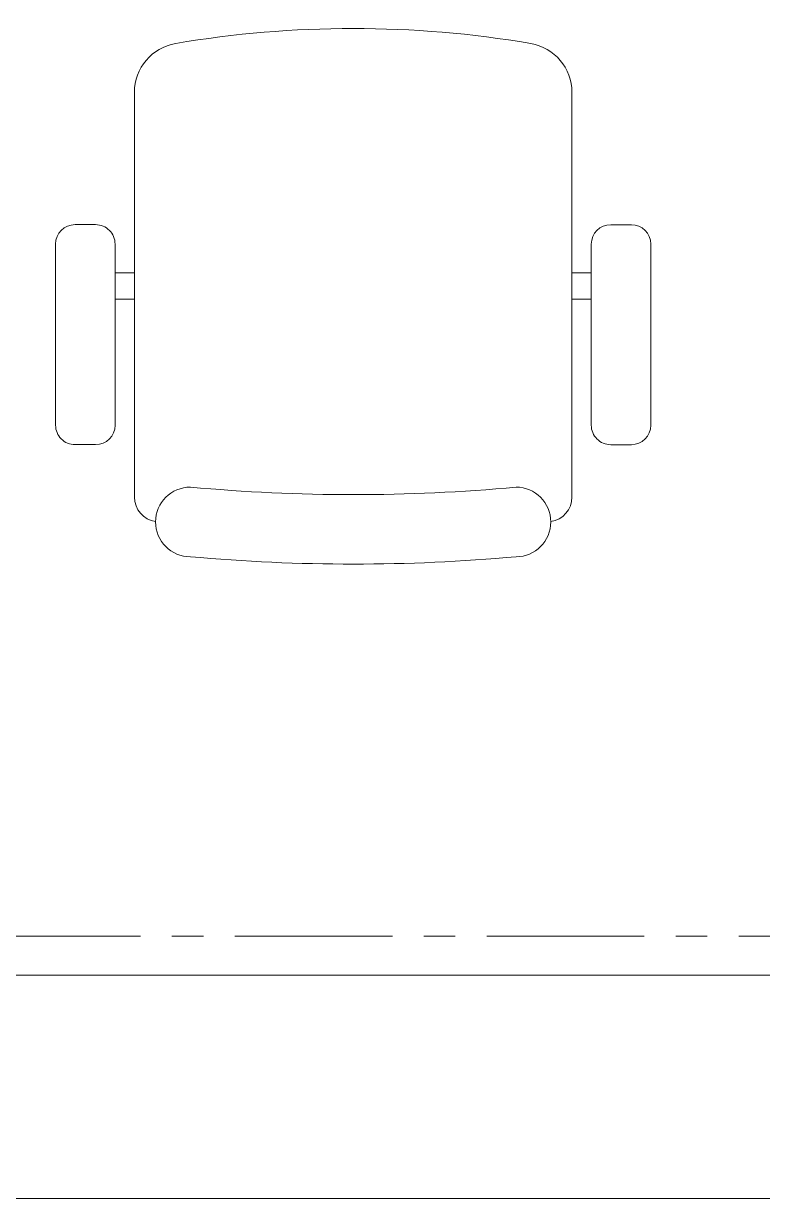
# Model space of a CAD drawing. Header units: millimetres. Extents: x 26027 to 581921, y 7230 to 233891.
# Drawn here: x 506974 to 507719, y 185830 to 187015 of the extents above; entities that cross this region are included whole.
import ezdxf

# ---------------------------------------------------------------- set-up
doc = ezdxf.new("R2010")
doc.units = ezdxf.units.MM
doc.header["$LTSCALE"] = 5
doc.linetypes.add('CENTER', pattern=[50.8, 31.75, -6.35, 6.35, -6.35])
doc.layers.add('axes', color=9, linetype='Continuous')
for name, color, linetype, lineweight in [('Medical Equipment and Furniture', 163, 'Continuous', 0), ('NEW', 1, 'Continuous', 5), ('Walls', 32, 'Continuous', 5)]:
    doc.layers.add(name, color=color, linetype=linetype, lineweight=lineweight)

# ---------------------------------------------------------------- blocks, each defined once
blk = doc.blocks.new('*X15')
at = {"color": 0}
for p, q in [((5, 3), (5, 3)), ((5, 3), (5, 3)), ((5, 3), (5, 3)), ((5, 3), (5, 3)), ((5, 3), (5, 3)), ((5, 3), (5, 3)), ((5, 3), (5, 3)), ((5, 3), (5, 3)), ((5, 3), (5, 3)), ((5, 3), (5, 3)), ((5, 3), (5, 3)), ((5, 3), (5, 3)), ((5, 3), (5, 3)), ((5, 3), (5, 3)), ((5, 3), (5, 3)), ((5, 3), (5, 3)), ((5, 3), (5, 3)), ((5, 3), (5, 3)), ((5, 3), (5, 3)), ((5, 3), (5, 3)), ((5, 3), (5, 3)), ((5, 3), (5, 3)), ((5, 3), (5, 3)), ((5, 3), (5, 3)), ((5, 3), (5, 3)), ((5, 3), (5, 3)), ((5, 3), (5, 3)), ((5, 3), (5, 3)), ((5, 3), (5, 3)), ((5, 3), (5, 3)), ((5, 3), (5, 3)), ((5, 3), (5, 3)), ((5, 3), (5, 3)), ((5, 3), (5, 3)), ((5, 3), (5, 3)), ((5, 3), (5, 3)), ((5, 3), (5, 3)), ((5, 3), (5, 3)), ((5, 3), (5, 3)), ((5, 3), (5, 3)), ((5, 3), (5, 3)), ((5, 3), (5, 3)), ((5, 3), (5, 3)), ((5, 3), (5, 3)), ((5, 3), (5, 3)), ((5, 3), (5, 3)), ((5, 3), (5, 3)), ((5, 3), (5, 3)), ((5, 3), (5, 3)), ((5, 3), (5, 3)), ((5, 3), (5, 3)), ((5, 3), (5, 3)), ((5, 3), (5, 3)), ((5, 3), (5, 3)), ((5, 3), (5, 3)), ((5, 3), (5, 3)), ((5, 3), (5, 3)), ((5, 3), (5, 3)), ((5, 3), (5, 3)), ((5, 3), (5, 3)), ((5, 3), (5, 3)), ((5, 3), (5, 3)), ((5, 3), (5, 3)), ((5, 3), (5, 3)), ((5, 3), (5, 3)), ((5, 3), (5, 3)), ((6, 3), (5, 3)), ((5, 3), (5, 3)), ((6, 3), (5, 3)), ((5, 3), (5, 3)), ((6, 3), (5, 3)), ((5, 3), (5, 3)), ((6, 3), (5, 3)), ((5, 3), (5, 3)), ((5, 3), (5, 3)), ((5, 3), (5, 3)), ((5, 3), (5, 3)), ((5, 3), (5, 3)), ((5, 3), (5, 3)), ((5, 3), (5, 3)), ((5, 3), (5, 3)), ((5, 3), (5, 3)), ((5, 3), (5, 3)), ((5, 3), (5, 3)), ((5, 3), (5, 3)), ((5, 3), (5, 3)), ((5, 3), (5, 3)), ((5, 3), (5, 3)), ((5, 3), (5, 3)), ((5, 3), (5, 3)), ((5, 3), (5, 3)), ((5, 3), (5, 3)), ((5, 3), (5, 3)), ((5, 3), (5, 3)), ((5, 3), (5, 3)), ((5, 3), (5, 3)), ((6, 3), (6, 3)), ((6, 3), (6, 3)), ((6, 3), (6, 3)), ((6, 3), (6, 3)), ((6, 3), (6, 3)), ((6, 3), (6, 3)), ((6, 3), (6, 3)), ((6, 3), (6, 3)), ((6, 3), (6, 3)), ((6, 3), (6, 3)), ((6, 3), (6, 3)), ((6, 3), (6, 3)), ((6, 3), (6, 3)), ((6, 3), (6, 3)), ((6, 3), (6, 3)), ((6, 3), (6, 3)), ((6, 3), (6, 3)), ((6, 3), (6, 3)), ((6, 3), (6, 3)), ((6, 3), (6, 3)), ((6, 3), (6, 3)), ((6, 3), (6, 3)), ((6, 3), (6, 3)), ((6, 3), (6, 3)), ((6, 3), (6, 3)), ((6, 3), (6, 3)), ((6, 3), (6, 3)), ((6, 3), (6, 3)), ((6, 3), (6, 3)), ((6, 3), (6, 3)), ((6, 3), (6, 3)), ((6, 3), (6, 3)), ((6, 3), (6, 3)), ((6, 3), (6, 3)), ((6, 3), (6, 3)), ((6, 3), (6, 3)), ((6, 3), (6, 3)), ((6, 3), (6, 3)), ((6, 3), (6, 3)), ((6, 3), (6, 3)), ((6, 3), (6, 3)), ((6, 3), (6, 3)), ((6, 3), (6, 3)), ((6, 3), (6, 3)), ((6, 3), (6, 3)), ((6, 3), (6, 3)), ((6, 3), (6, 3)), ((6, 3), (6, 3)), ((6, 3), (6, 3)), ((6, 3), (6, 3)), ((6, 3), (6, 3)), ((6, 3), (6, 3)), ((6, 3), (6, 3)), ((6, 3), (6, 3)), ((6, 3), (6, 3)), ((6, 3), (6, 3)), ((6, 3), (6, 3)), ((6, 3), (6, 3)), ((6, 3), (6, 3)), ((6, 3), (6, 3)), ((6, 3), (6, 3)), ((6, 3), (6, 3)), ((6, 3), (6, 3)), ((6, 3), (6, 3)), ((6, 3), (6, 3)), ((6, 3), (6, 3)), ((6, 3), (6, 3)), ((6, 3), (6, 3)), ((6, 3), (6, 3)), ((6, 3), (6, 3)), ((6, 3), (6, 3)), ((6, 3), (6, 3)), ((6, 3), (6, 3)), ((6, 3), (6, 3)), ((6, 3), (6, 3)), ((6, 3), (6, 3)), ((6, 3), (6, 3)), ((6, 3), (6, 3)), ((6, 3), (6, 3)), ((6, 3), (6, 3)), ((6, 3), (6, 3)), ((6, 3), (6, 3)), ((6, 3), (6, 3)), ((6, 3), (6, 3)), ((6, 3), (6, 3)), ((6, 3), (6, 3)), ((6, 3), (6, 3)), ((6, 3), (6, 3)), ((6, 3), (6, 3)), ((6, 3), (6, 3)), ((6, 3), (6, 3)), ((6, 3), (6, 3)), ((6, 3), (6, 3)), ((6, 3), (6, 3)), ((6, 3), (6, 3)), ((6, 3), (6, 3)), ((6, 3), (6, 3)), ((6, 3), (6, 3)), ((6, 3), (6, 3)), ((6, 3), (6, 3)), ((6, 3), (6, 3)), ((6, 3), (6, 3)), ((6, 3), (6, 3)), ((6, 3), (6, 3)), ((6, 3), (6, 3)), ((6, 3), (6, 3)), ((6, 3), (6, 3)), ((6, 3), (6, 3)), ((6, 3), (6, 3)), ((6, 3), (6, 3)), ((6, 3), (6, 3)), ((6, 3), (6, 3)), ((6, 3), (6, 3)), ((6, 3), (6, 3)), ((6, 3), (6, 3)), ((6, 3), (6, 3)), ((6, 3), (6, 3)), ((6, 3), (6, 3)), ((6, 3), (6, 3)), ((6, 3), (6, 3)), ((6, 3), (6, 3)), ((6, 3), (6, 3)), ((6, 3), (6, 3)), ((6, 3), (6, 3)), ((6, 3), (6, 3)), ((6, 3), (6, 3)), ((6, 3), (6, 3)), ((6, 3), (6, 3)), ((6, 3), (6, 3)), ((6, 3), (6, 3)), ((6, 3), (6, 3)), ((6, 3), (6, 3)), ((6, 3), (6, 3)), ((6, 3), (6, 3)), ((6, 3), (6, 3)), ((6, 3), (6, 3)), ((6, 3), (6, 3)), ((6, 3), (6, 3)), ((6, 3), (6, 3)), ((6, 3), (6, 3)), ((6, 3), (6, 3)), ((6, 3), (6, 3)), ((6, 3), (6, 3)), ((6, 3), (6, 3)), ((6, 3), (6, 3)), ((6, 3), (6, 3)), ((6, 3), (6, 3)), ((6, 3), (6, 3)), ((6, 3), (6, 3)), ((6, 3), (6, 3)), ((6, 3), (6, 3)), ((6, 3), (6, 3)), ((6, 3), (6, 3)), ((6, 3), (6, 3)), ((6, 3), (6, 3)), ((6, 3), (6, 3)), ((6, 3), (6, 3)), ((6, 3), (6, 3)), ((6, 3), (6, 3)), ((6, 3), (6, 3)), ((6, 3), (6, 3)), ((6, 3), (6, 3)), ((6, 3), (6, 3)), ((6, 3), (6, 3)), ((6, 3), (6, 3)), ((6, 3), (6, 3)), ((6, 3), (6, 3)), ((6, 3), (6, 3)), ((6, 3), (6, 3)), ((6, 3), (6, 3)), ((6, 3), (6, 3)), ((6, 3), (6, 3)), ((6, 3), (6, 3)), ((6, 3), (6, 3)), ((6, 3), (6, 3)), ((6, 3), (6, 3)), ((6, 3), (6, 3)), ((6, 3), (6, 3)), ((6, 3), (6, 3)), ((6, 3), (6, 3)), ((6, 3), (6, 3)), ((6, 3), (6, 3)), ((6, 3), (6, 3)), ((6, 3), (6, 3)), ((6, 3), (6, 3)), ((6, 3), (6, 3)), ((6, 3), (6, 3)), ((6, 3), (6, 3)), ((6, 3), (6, 3)), ((6, 3), (6, 3)), ((6, 3), (6, 3)), ((6, 3), (6, 3)), ((6, 3), (6, 3)), ((6, 3), (6, 3)), ((6, 3), (6, 3)), ((6, 3), (6, 3)), ((6, 3), (6, 3)), ((6, 3), (6, 3)), ((6, 3), (6, 3)), ((6, 3), (6, 3)), ((6, 3), (6, 3)), ((6, 3), (6, 3)), ((6, 3), (6, 3)), ((6, 3), (6, 3)), ((6, 3), (5, 3)), ((6, 3), (5, 3)), ((6, 3), (5, 3)), ((6, 3), (5, 3)), ((6, 3), (5, 3)), ((6, 3), (6, 3)), ((6, 3), (6, 3)), ((6, 3), (6, 3)), ((6, 3), (6, 3)), ((6, 3), (6, 3)), ((6, 3), (6, 3)), ((6, 3), (6, 3)), ((6, 3), (6, 3)), ((6, 3), (6, 3)), ((6, 3), (6, 3)), ((6, 3), (6, 3)), ((6, 3), (6, 3)), ((6, 3), (6, 3)), ((6, 3), (6, 3)), ((6, 3), (6, 3)), ((6, 3), (6, 3)), ((6, 3), (6, 3)), ((6, 3), (6, 3)), ((6, 3), (6, 3)), ((6, 3), (6, 3)), ((6, 3), (6, 3)), ((6, 3), (6, 3)), ((6, 3), (6, 3)), ((6, 3), (6, 3)), ((6, 3), (6, 3)), ((6, 3), (6, 3)), ((6, 3), (6, 3)), ((6, 3), (6, 3)), ((6, 3), (6, 3)), ((6, 3), (6, 3)), ((6, 3), (6, 3)), ((6, 3), (6, 3)), ((6, 3), (6, 3)), ((6, 3), (6, 3)), ((6, 3), (6, 3)), ((6, 3), (6, 3)), ((6, 3), (6, 3)), ((6, 3), (6, 3)), ((6, 3), (6, 3)), ((6, 3), (6, 3)), ((6, 3), (6, 3)), ((6, 3), (6, 3)), ((6, 3), (6, 3)), ((6, 3), (6, 3)), ((6, 3), (6, 3)), ((6, 3), (6, 3)), ((6, 3), (6, 3)), ((6, 3), (6, 3)), ((6, 3), (6, 3)), ((6, 3), (6, 3)), ((6, 3), (6, 3)), ((6, 3), (6, 3)), ((6, 3), (6, 3)), ((6, 3), (6, 3)), ((6, 3), (6, 3)), ((6, 3), (6, 3)), ((6, 3), (6, 3)), ((6, 3), (6, 3)), ((6, 3), (6, 3)), ((6, 3), (6, 3)), ((6, 3), (6, 3)), ((6, 3), (6, 3)), ((6, 3), (6, 3)), ((6, 3), (6, 3)), ((6, 3), (6, 3)), ((6, 3), (6, 3)), ((6, 3), (6, 3)), ((6, 3), (6, 3)), ((6, 3), (6, 3)), ((6, 3), (6, 3)), ((6, 3), (6, 3)), ((6, 3), (6, 3)), ((6, 3), (6, 3)), ((6, 3), (6, 3)), ((6, 3), (6, 3)), ((6, 3), (6, 3)), ((6, 3), (6, 3)), ((6, 3), (6, 3)), ((6, 3), (6, 3)), ((6, 3), (6, 3)), ((6, 3), (6, 3)), ((6, 3), (6, 3)), ((6, 3), (6, 3)), ((6, 3), (6, 3)), ((6, 3), (6, 3)), ((6, 3), (6, 3)), ((6, 3), (6, 3)), ((6, 3), (6, 3)), ((6, 3), (6, 3)), ((6, 3), (6, 3)), ((6, 3), (6, 3)), ((6, 3), (6, 3)), ((6, 3), (6, 3)), ((6, 3), (6, 3)), ((6, 3), (6, 3)), ((6, 3), (6, 3)), ((6, 3), (6, 3)), ((6, 3), (6, 3)), ((6, 3), (6, 3)), ((6, 3), (6, 3)), ((6, 3), (6, 3)), ((6, 3), (6, 3)), ((6, 3), (6, 3)), ((6, 3), (6, 3)), ((6, 3), (6, 3)), ((6, 3), (6, 3)), ((6, 3), (6, 3)), ((6, 3), (6, 3)), ((6, 3), (6, 3)), ((6, 3), (6, 3)), ((6, 3), (6, 3)), ((6, 3), (6, 3)), ((6, 3), (6, 3)), ((6, 3), (6, 3)), ((6, 3), (6, 3)), ((6, 3), (6, 3)), ((6, 3), (6, 3)), ((6, 3), (6, 3)), ((6, 3), (6, 3)), ((6, 3), (6, 3)), ((6, 3), (6, 3)), ((6, 3), (6, 3)), ((6, 3), (6, 3)), ((6, 3), (6, 3)), ((6, 3), (6, 3)), ((6, 3), (6, 3)), ((6, 3), (6, 3)), ((6, 3), (6, 3)), ((6, 3), (6, 3)), ((6, 3), (6, 3)), ((6, 3), (6, 3)), ((6, 3), (6, 3)), ((6, 3), (6, 3)), ((6, 3), (6, 3)), ((6, 3), (6, 3)), ((6, 3), (6, 3)), ((6, 3), (6, 3)), ((6, 3), (6, 3)), ((6, 3), (6, 3)), ((6, 3), (6, 3)), ((6, 3), (6, 3)), ((6, 3), (6, 3)), ((6, 3), (6, 3)), ((6, 3), (6, 3)), ((6, 3), (6, 3)), ((6, 3), (6, 3)), ((6, 3), (6, 3)), ((6, 3), (6, 3)), ((6, 3), (6, 3)), ((6, 3), (6, 3)), ((6, 3), (6, 3)), ((6, 3), (6, 3)), ((6, 3), (6, 3)), ((6, 3), (6, 3)), ((6, 3), (6, 3)), ((6, 3), (6, 3)), ((6, 3), (6, 3)), ((6, 3), (6, 3)), ((6, 3), (6, 3)), ((6, 3), (6, 3)), ((6, 3), (6, 3)), ((6, 3), (6, 3)), ((6, 3), (6, 3)), ((6, 3), (6, 3)), ((6, 3), (6, 3)), ((6, 3), (6, 3)), ((6, 3), (6, 3)), ((6, 3), (6, 3)), ((6, 3), (6, 3)), ((6, 3), (6, 3)), ((6, 3), (6, 3)), ((6, 3), (6, 3)), ((6, 3), (6, 3)), ((6, 3), (6, 3)), ((6, 3), (6, 3)), ((6, 3), (6, 3)), ((6, 3), (6, 3)), ((6, 3), (6, 3)), ((6, 3), (6, 3)), ((6, 3), (6, 3)), ((6, 3), (6, 3)), ((6, 3), (6, 3)), ((6, 3), (6, 3)), ((6, 3), (6, 3)), ((6, 3), (6, 3)), ((6, 3), (6, 3)), ((6, 3), (6, 3)), ((6, 3), (6, 3)), ((6, 3), (6, 3)), ((6, 3), (6, 3)), ((6, 3), (6, 3)), ((6, 3), (6, 3)), ((6, 3), (6, 3)), ((6, 3), (6, 3)), ((6, 3), (6, 3)), ((6, 3), (6, 3)), ((6, 3), (6, 3)), ((6, 3), (6, 3)), ((6, 3), (6, 3)), ((6, 3), (6, 3)), ((6, 3), (6, 3)), ((6, 3), (6, 3)), ((6, 3), (6, 3)), ((6, 3), (6, 3)), ((6, 3), (6, 3)), ((6, 3), (6, 3)), ((6, 3), (6, 3)), ((6, 3), (6, 3)), ((6, 3), (6, 3)), ((6, 3), (6, 3)), ((6, 3), (6, 3)), ((6, 3), (6, 3)), ((6, 3), (6, 3)), ((6, 3), (6, 3)), ((6, 3), (6, 3)), ((6, 3), (6, 3)), ((6, 3), (6, 3)), ((6, 3), (6, 3)), ((6, 3), (6, 3)), ((6, 3), (6, 3)), ((6, 3), (6, 3)), ((6, 3), (6, 3)), ((6, 3), (6, 3)), ((6, 3), (6, 3)), ((6, 3), (6, 3)), ((6, 3), (6, 3)), ((6, 3), (6, 3)), ((6, 3), (6, 3)), ((6, 3), (6, 3)), ((6, 3), (6, 3)), ((6, 3), (6, 3)), ((6, 3), (6, 3)), ((6, 3), (6, 3)), ((6, 3), (6, 3)), ((6, 3), (6, 3)), ((6, 3), (6, 3)), ((6, 3), (6, 3)), ((6, 3), (6, 3)), ((6, 3), (6, 3)), ((6, 3), (6, 3)), ((6, 3), (6, 3)), ((6, 3), (6, 3)), ((6, 3), (6, 3)), ((6, 3), (6, 3)), ((6, 3), (6, 3)), ((6, 3), (6, 3)), ((6, 3), (6, 3)), ((6, 3), (6, 3)), ((6, 3), (6, 3)), ((6, 3), (6, 3)), ((6, 3), (6, 3)), ((6, 3), (6, 3)), ((6, 3), (6, 3)), ((6, 3), (6, 3)), ((6, 3), (6, 3)), ((6, 3), (6, 3)), ((6, 3), (6, 3)), ((6, 3), (6, 3)), ((6, 3), (6, 3)), ((6, 3), (6, 3)), ((6, 3), (6, 3)), ((6, 3), (6, 3)), ((6, 3), (6, 3)), ((6, 3), (6, 3)), ((6, 3), (6, 3)), ((6, 3), (6, 3)), ((6, 3), (6, 3)), ((6, 3), (6, 3)), ((6, 3), (6, 3)), ((6, 3), (6, 3)), ((6, 3), (6, 3)), ((6, 3), (6, 3)), ((6, 3), (6, 3)), ((6, 3), (6, 3)), ((6, 3), (6, 3)), ((6, 3), (6, 3)), ((6, 3), (6, 3)), ((6, 3), (6, 3)), ((6, 3), (6, 3)), ((6, 3), (6, 3)), ((6, 3), (6, 3)), ((6, 3), (6, 3)), ((6, 3), (6, 3)), ((6, 3), (6, 3)), ((6, 3), (6, 3)), ((6, 3), (6, 3)), ((6, 3), (6, 3)), ((6, 3), (6, 3)), ((6, 3), (6, 3)), ((6, 3), (6, 3)), ((6, 3), (6, 3)), ((6, 3), (6, 3)), ((6, 3), (6, 3)), ((6, 3), (6, 3)), ((6, 3), (6, 3)), ((6, 3), (6, 3)), ((6, 3), (6, 3)), ((6, 3), (6, 3)), ((6, 3), (6, 3)), ((6, 3), (6, 3)), ((6, 3), (6, 3)), ((6, 3), (6, 3)), ((6, 3), (6, 3)), ((6, 3), (6, 3)), ((6, 3), (6, 3)), ((6, 3), (6, 3)), ((6, 3), (6, 3)), ((6, 3), (6, 3)), ((6, 3), (6, 3)), ((6, 3), (6, 3)), ((6, 3), (6, 3)), ((6, 3), (6, 3)), ((6, 3), (6, 3)), ((6, 3), (6, 3)), ((6, 3), (6, 3)), ((6, 3), (6, 3)), ((6, 3), (6, 3))]:
    blk.add_line(p, q, dxfattribs=at)
blk = doc.blocks.new('*X16')
at = {"color": 0}
for p, q in [((13, 1), (13, 1)), ((13, 1), (13, 1)), ((13, 1), (13, 1)), ((13, 1), (13, 1)), ((13, 1), (13, 1)), ((13, 1), (13, 1)), ((13, 1), (13, 1)), ((13, 1), (13, 1)), ((13, 1), (13, 1)), ((13, 1), (13, 1)), ((13, 1), (13, 1)), ((13, 1), (13, 1)), ((13, 1), (13, 1)), ((13, 1), (13, 1)), ((13, 1), (13, 1)), ((13, 1), (14, 1)), ((13, 1), (14, 1)), ((13, 1), (14, 1)), ((13, 1), (13, 1)), ((13, 1), (13, 1)), ((13, 1), (13, 1)), ((13, 1), (13, 1)), ((13, 1), (13, 1)), ((13, 1), (13, 1)), ((13, 1), (13, 1)), ((13, 1), (13, 1)), ((13, 1), (13, 1)), ((13, 1), (13, 1)), ((13, 1), (13, 1)), ((13, 1), (13, 1)), ((13, 1), (13, 1)), ((13, 1), (13, 1)), ((13, 1), (13, 1)), ((13, 1), (13, 1)), ((13, 1), (13, 1)), ((13, 1), (13, 1)), ((13, 1), (13, 1)), ((13, 1), (13, 1)), ((13, 1), (13, 1)), ((13, 1), (13, 1)), ((13, 1), (13, 1)), ((13, 1), (13, 1)), ((13, 1), (13, 1)), ((13, 1), (13, 1)), ((13, 1), (13, 1)), ((13, 1), (13, 1)), ((13, 1), (13, 1)), ((13, 1), (13, 1)), ((13, 1), (13, 1)), ((13, 1), (13, 1)), ((13, 1), (13, 1)), ((13, 1), (13, 1)), ((13, 1), (13, 1)), ((13, 1), (13, 1)), ((13, 1), (13, 1)), ((13, 1), (13, 1)), ((13, 1), (13, 1)), ((13, 1), (13, 1)), ((13, 1), (13, 1)), ((13, 1), (13, 1)), ((13, 1), (13, 1)), ((13, 1), (13, 1)), ((13, 1), (13, 1)), ((13, 1), (13, 1)), ((13, 1), (13, 1)), ((13, 1), (13, 1)), ((13, 1), (13, 1)), ((13, 1), (13, 1)), ((13, 1), (13, 1)), ((13, 1), (13, 1)), ((13, 1), (13, 1)), ((13, 1), (13, 1)), ((13, 1), (13, 1)), ((13, 1), (13, 1)), ((13, 1), (13, 1)), ((13, 1), (13, 1)), ((13, 1), (13, 1)), ((13, 1), (13, 1)), ((13, 1), (13, 1)), ((13, 1), (13, 1)), ((13, 1), (13, 1)), ((13, 1), (13, 1)), ((13, 1), (13, 1)), ((13, 1), (13, 1)), ((13, 1), (13, 1)), ((13, 1), (13, 1)), ((13, 1), (13, 1)), ((13, 1), (13, 1)), ((13, 1), (13, 1)), ((13, 1), (13, 1)), ((13, 1), (13, 1)), ((13, 1), (13, 1)), ((13, 1), (13, 1)), ((13, 1), (13, 1)), ((13, 1), (13, 1)), ((13, 1), (13, 1)), ((13, 1), (13, 1)), ((13, 1), (13, 1)), ((13, 1), (13, 1)), ((13, 1), (13, 1)), ((13, 1), (13, 1)), ((13, 1), (13, 1)), ((13, 1), (13, 1)), ((13, 1), (13, 1)), ((13, 1), (13, 1)), ((13, 1), (13, 1)), ((13, 1), (13, 1)), ((13, 1), (13, 1)), ((13, 1), (13, 1)), ((13, 1), (13, 1)), ((13, 1), (13, 1)), ((13, 1), (13, 1)), ((13, 1), (13, 1)), ((13, 1), (13, 1)), ((13, 1), (13, 1)), ((13, 1), (13, 1)), ((13, 1), (13, 1)), ((13, 1), (13, 1)), ((13, 1), (13, 1)), ((13, 1), (13, 1)), ((13, 1), (13, 1)), ((13, 1), (13, 1)), ((13, 1), (13, 1)), ((13, 1), (14, 1)), ((13, 0), (13, 0)), ((13, 0), (13, 0)), ((13, 0), (13, 0)), ((13, 0), (13, 0)), ((13, 0), (13, 0)), ((13, 0), (13, 0)), ((13, 0), (13, 0)), ((13, 0), (13, 0)), ((13, 0), (13, 0)), ((13, 0), (13, 0)), ((13, 0), (13, 0)), ((13, 0), (13, 0)), ((13, 0), (13, 0)), ((13, 0), (13, 0)), ((13, 0), (13, 0)), ((13, 0), (13, 0)), ((13, 0), (13, 0)), ((13, 0), (13, 0)), ((13, 0), (13, 0)), ((13, 0), (13, 0)), ((13, 0), (13, 0)), ((13, 0), (13, 0)), ((13, 0), (13, 0)), ((13, 0), (13, 0)), ((13, 0), (13, 0)), ((13, 0), (13, 0)), ((13, 0), (13, 0)), ((13, 0), (13, 0)), ((13, 0), (13, 0)), ((13, 0), (13, 0)), ((13, 0), (13, 0)), ((13, 0), (13, 0)), ((13, 0), (13, 0)), ((13, 0), (13, 0)), ((13, 0), (13, 0)), ((13, 0), (13, 0)), ((13, 0), (13, 0)), ((13, 0), (13, 0)), ((13, 0), (13, 0)), ((13, 0), (13, 0)), ((13, 0), (13, 0)), ((13, 0), (13, 0)), ((13, 0), (13, 0)), ((13, 0), (13, 0)), ((13, 0), (13, 0)), ((13, 0), (13, 0)), ((13, 0), (13, 0)), ((13, 0), (13, 0)), ((13, 0), (14, 0)), ((13, 0), (14, 0)), ((13, 0), (13, 0)), ((13, 0), (14, 0)), ((14, 1), (14, 1)), ((14, 1), (14, 1)), ((14, 1), (14, 1)), ((14, 1), (14, 1)), ((14, 1), (14, 1)), ((14, 1), (14, 1)), ((14, 1), (14, 1)), ((14, 1), (14, 1)), ((14, 1), (14, 1)), ((14, 1), (14, 1)), ((14, 1), (14, 1)), ((14, 1), (14, 1)), ((14, 1), (14, 1)), ((14, 1), (14, 1)), ((14, 1), (14, 1)), ((14, 1), (14, 1)), ((14, 1), (14, 1)), ((14, 1), (14, 1)), ((14, 1), (14, 1)), ((14, 1), (14, 1)), ((14, 1), (14, 1)), ((14, 1), (14, 1)), ((14, 1), (14, 1)), ((14, 1), (14, 1)), ((14, 1), (14, 1)), ((14, 1), (14, 1)), ((14, 1), (14, 1)), ((14, 1), (14, 1)), ((14, 1), (14, 1)), ((14, 1), (14, 1)), ((14, 1), (14, 1)), ((14, 1), (14, 1)), ((14, 1), (14, 1)), ((14, 1), (14, 1)), ((14, 1), (14, 1)), ((14, 1), (14, 1)), ((14, 1), (14, 1)), ((14, 1), (14, 1)), ((14, 1), (14, 1)), ((14, 1), (14, 1)), ((14, 1), (14, 1)), ((14, 1), (14, 1)), ((14, 1), (14, 1)), ((14, 1), (14, 1)), ((14, 1), (14, 1)), ((14, 1), (14, 1)), ((14, 1), (14, 1)), ((14, 1), (14, 1)), ((14, 1), (14, 1)), ((14, 1), (14, 1)), ((14, 1), (14, 1)), ((14, 1), (14, 1)), ((14, 1), (14, 1)), ((14, 1), (14, 1)), ((14, 1), (14, 1)), ((14, 1), (14, 1)), ((14, 1), (14, 1)), ((14, 1), (14, 1)), ((14, 1), (14, 1)), ((14, 1), (14, 1)), ((14, 1), (14, 1)), ((14, 1), (14, 1)), ((14, 1), (14, 1)), ((14, 1), (14, 1)), ((14, 1), (14, 1)), ((14, 1), (14, 1)), ((14, 1), (14, 1)), ((14, 1), (14, 1)), ((14, 1), (14, 1)), ((14, 1), (14, 1)), ((14, 1), (14, 1)), ((14, 1), (14, 1)), ((14, 1), (14, 1)), ((14, 1), (14, 1)), ((14, 1), (14, 1)), ((14, 1), (14, 1)), ((14, 1), (14, 1)), ((14, 1), (14, 1)), ((14, 1), (14, 1)), ((14, 1), (14, 1)), ((14, 1), (14, 1)), ((14, 1), (14, 1)), ((14, 1), (14, 1)), ((14, 1), (14, 1)), ((14, 1), (14, 1)), ((14, 1), (14, 1)), ((14, 1), (14, 1)), ((14, 1), (14, 1)), ((14, 1), (14, 1)), ((14, 1), (14, 1)), ((14, 1), (14, 1)), ((14, 1), (14, 1)), ((14, 1), (14, 1)), ((14, 1), (14, 1)), ((14, 0), (14, 0)), ((14, 0), (14, 0)), ((14, 0), (14, 0)), ((14, 0), (14, 0)), ((14, 0), (14, 0)), ((14, 0), (14, 0)), ((14, 0), (14, 0)), ((14, 0), (14, 0)), ((14, 0), (14, 0)), ((14, 0), (14, 0)), ((14, 0), (14, 0)), ((14, 0), (14, 0)), ((14, 0), (14, 0)), ((14, 0), (14, 0)), ((14, 0), (14, 0)), ((14, 0), (14, 0)), ((14, 0), (14, 0)), ((14, 0), (14, 0)), ((14, 0), (14, 0)), ((14, 0), (14, 0)), ((14, 0), (14, 0)), ((14, 0), (14, 0)), ((14, 0), (14, 0)), ((14, 0), (14, 0)), ((14, 0), (14, 0)), ((14, 0), (14, 0)), ((14, 0), (14, 0)), ((14, 0), (14, 0)), ((14, 0), (14, 0)), ((14, 0), (14, 0)), ((14, 0), (14, 0)), ((14, 0), (14, 0)), ((14, 0), (14, 0)), ((14, 0), (14, 0)), ((14, 0), (14, 0)), ((14, 0), (14, 0)), ((14, 0), (14, 0)), ((14, 0), (14, 0)), ((14, 0), (14, 0)), ((14, 0), (14, 0)), ((14, 0), (14, 0)), ((14, 0), (14, 0)), ((14, 0), (14, 0)), ((14, 0), (14, 0)), ((14, 0), (14, 0)), ((14, 0), (14, 0)), ((14, 0), (14, 0)), ((14, 0), (14, 0)), ((13, 0), (13, 0)), ((13, 0), (14, 0)), ((13, 0), (13, 0)), ((13, 0), (14, 0)), ((13, 0), (13, 0)), ((13, 0), (14, 0)), ((13, 0), (13, 0)), ((13, 0), (13, 0)), ((13, 0), (13, 0)), ((13, 0), (13, 0)), ((13, 0), (14, 0)), ((13, 0), (13, 0)), ((13, 0), (14, 0)), ((13, 0), (13, 0)), ((13, 0), (14, 0)), ((13, 0), (13, 0)), ((13, 0), (14, 0)), ((13, 0), (13, 0)), ((13, 0), (14, 0)), ((13, 0), (13, 0)), ((13, 0), (14, 0)), ((13, 0), (13, 0)), ((13, 0), (14, 0)), ((13, 0), (13, 0)), ((13, 0), (13, 0)), ((13, 0), (13, 0)), ((13, 0), (14, 0)), ((13, 0), (13, 0)), ((13, 0), (14, 0)), ((13, 0), (13, 0)), ((13, 0), (14, 0)), ((13, 0), (13, 0)), ((13, 0), (14, 0)), ((13, 0), (13, 0)), ((13, 0), (13, 0)), ((13, 0), (13, 0)), ((13, 0), (13, 0)), ((13, 0), (13, 0)), ((13, 0), (13, 0)), ((13, 0), (13, 0)), ((13, 0), (13, 0)), ((13, 0), (13, 0)), ((13, 0), (13, 0)), ((13, 0), (13, 0)), ((13, 0), (13, 0)), ((13, 0), (13, 0)), ((13, 0), (13, 0)), ((13, 0), (13, 0)), ((13, 0), (13, 0)), ((13, 0), (13, 0)), ((13, 0), (13, 0)), ((13, 0), (13, 0)), ((13, 0), (13, 0)), ((13, 0), (13, 0)), ((13, 0), (13, 0)), ((13, 0), (13, 0)), ((13, 0), (13, 0)), ((13, 0), (13, 0)), ((13, 0), (13, 0)), ((13, 0), (13, 0)), ((13, 0), (13, 0)), ((13, 0), (13, 0)), ((13, 0), (13, 0)), ((13, 0), (13, 0)), ((13, -1), (13, -1)), ((13, -1), (13, -1)), ((13, -1), (13, -1)), ((13, -1), (13, -1)), ((13, -1), (13, -1)), ((13, -1), (14, -1)), ((13, -1), (13, -1)), ((14, 0), (14, 0)), ((14, 0), (14, 0)), ((14, 0), (14, 0)), ((14, 0), (14, 0)), ((14, 0), (14, 0)), ((14, 0), (14, 0)), ((14, 0), (14, 0)), ((14, 0), (14, 0)), ((14, 0), (14, 0)), ((14, 0), (14, 0)), ((14, 0), (14, 0)), ((14, 0), (14, 0)), ((14, 0), (14, 0)), ((14, 0), (14, 0)), ((14, 0), (14, 0)), ((13, 0), (14, 0)), ((14, 0), (14, 0)), ((14, 0), (14, 0)), ((14, 0), (14, 0)), ((14, 0), (14, 0)), ((14, 0), (14, 0)), ((14, 0), (14, 0)), ((14, 0), (14, 0)), ((14, 0), (14, 0)), ((14, 0), (14, 0)), ((14, 0), (14, 0)), ((14, 0), (14, 0)), ((14, 0), (14, 0)), ((14, 0), (14, 0)), ((14, 0), (14, 0)), ((14, 0), (14, 0)), ((14, 0), (14, 0)), ((14, 0), (14, 0)), ((14, 0), (14, 0)), ((14, 0), (14, 0)), ((14, 0), (14, 0)), ((14, 0), (14, 0)), ((14, 0), (14, 0)), ((14, 0), (14, 0)), ((14, 0), (14, 0)), ((14, 0), (14, 0)), ((14, 0), (14, 0)), ((14, 0), (14, 0)), ((14, 0), (14, 0)), ((14, 0), (14, 0)), ((14, 0), (14, 0)), ((14, 0), (14, 0)), ((14, 0), (14, 0)), ((14, 0), (14, 0)), ((14, 0), (14, 0)), ((14, -1), (14, -1)), ((14, -1), (14, -1)), ((14, -1), (14, -1)), ((14, -1), (14, -1)), ((14, -1), (14, -1))]:
    blk.add_line(p, q, dxfattribs=at)
blk = doc.blocks.new('GF21018-P')
at = {"color": 0}
for p, q in [((-0.2207, 0.4756), (-0.2207, 0.0675)), ((0.2205, 0.4756), (0.2205, 0.0675)), ((-0.2806, 0.3422), (-0.2598, 0.3422)), ((0.2596, 0.3422), (0.2804, 0.3422)), ((-0.3002, 0.3226), (-0.3002, 0.14)), ((-0.2402, 0.3226), (-0.2402, 0.14)), ((0.24, 0.3226), (0.24, 0.14)), ((0.3, 0.3226), (0.3, 0.14)), ((-0.2402, 0.2937), (-0.2207, 0.2937)), ((0.2205, 0.2937), (0.24, 0.2937)), ((-0.2402, 0.2671), (-0.2207, 0.2671)), ((0.2205, 0.2671), (0.24, 0.2671)), ((-0.2806, 0.1204), (-0.2598, 0.1204)), ((0.2596, 0.1204), (0.2804, 0.1204))]:
    blk.add_line(p, q, dxfattribs=at)
for points in [[(0.24, 0.2937), (0.24, 0.2937), (0.24, 0.2937), (0.24, 0.2937), (0.24, 0.2937), (0.24, 0.2937), (0.24, 0.2937), (0.24, 0.2937), (0.24, 0.2937), (0.24, 0.2937), (0.24, 0.2937), (0.24, 0.2937), (0.24, 0.2937), (0.24, 0.2937), (0.24, 0.2937), (0.24, 0.2937), (0.24, 0.2937), (0.24, 0.2937), (0.24, 0.2937), (0.24, 0.2937), (0.24, 0.2937), (0.24, 0.2937), (0.24, 0.2937), (0.24, 0.2937), (0.24, 0.2937), (0.24, 0.2937), (0.24, 0.2937), (0.24, 0.2937), (0.24, 0.2937), (0.24, 0.2937), (0.24, 0.2937), (0.24, 0.2937), (0.24, 0.2937), (0.24, 0.2937), (0.24, 0.2937), (0.24, 0.2937), (0.24, 0.2937), (0.24, 0.2937), (0.24, 0.2937), (0.24, 0.2937), (0.24, 0.2937), (0.24, 0.2937), (0.24, 0.2937), (0.24, 0.2937), (0.24, 0.2937), (0.24, 0.2937), (0.24, 0.2937), (0.24, 0.2937), (0.24, 0.2937), (0.24, 0.2937), (0.24, 0.2937), (0.24, 0.2937), (0.24, 0.2937), (0.24, 0.2937), (0.24, 0.2937), (0.24, 0.2937), (0.24, 0.2937), (0.24, 0.2937), (0.24, 0.2937), (0.24, 0.2937), (0.24, 0.2937), (0.24, 0.2937), (0.24, 0.2937), (0.24, 0.2937), (0.24, 0.2937), (0.24, 0.2937), (0.24, 0.2937), (0.24, 0.2937), (0.24, 0.2937), (0.24, 0.2937), (0.24, 0.2937), (0.24, 0.2937), (0.24, 0.2937), (0.24, 0.2937), (0.24, 0.2937), (0.24, 0.2937), (0.24, 0.2937), (0.24, 0.2937), (0.24, 0.2937), (0.24, 0.2937), (0.24, 0.2937), (0.24, 0.2937), (0.24, 0.2937), (0.24, 0.2937), (0.24, 0.2937), (0.24, 0.2937), (0.24, 0.2937), (0.24, 0.2937), (0.24, 0.2937), (0.24, 0.2937), (0.24, 0.2937), (0.24, 0.2937), (0.24, 0.2937), (0.24, 0.2937), (0.24, 0.2937), (0.24, 0.2937), (0.24, 0.2937), (0.24, 0.2937), (0.24, 0.2937), (0.24, 0.2937), (0.24, 0.2937), (0.24, 0.2937), (0.24, 0.2937), (0.24, 0.2937), (0.24, 0.2937), (0.24, 0.2937), (0.24, 0.2937), (0.24, 0.2937), (0.24, 0.2937), (0.24, 0.2937), (0.24, 0.2937), (0.24, 0.2937), (0.24, 0.2937), (0.24, 0.2937), (0.24, 0.2937), (0.24, 0.2937), (0.24, 0.2937), (0.24, 0.2937), (0.24, 0.2937), (0.24, 0.2937), (0.24, 0.2937), (0.24, 0.2937), (0.24, 0.2937), (0.24, 0.2937), (0.24, 0.2937), (0.24, 0.2937), (0.24, 0.2937), (0.24, 0.2937), (0.24, 0.2937), (0.24, 0.2937), (0.24, 0.2937), (0.24, 0.2937), (0.24, 0.2937), (0.24, 0.2937), (0.24, 0.2937), (0.24, 0.2937), (0.24, 0.2937), (0.24, 0.2937), (0.24, 0.2937), (0.24, 0.2937), (0.24, 0.2937), (0.24, 0.2937), (0.24, 0.2937), (0.24, 0.2937), (0.24, 0.2937), (0.24, 0.2937), (0.24, 0.2937), (0.24, 0.2937), (0.24, 0.2937), (0.24, 0.2937), (0.24, 0.2937), (0.24, 0.2937), (0.24, 0.2937), (0.24, 0.2937), (0.24, 0.2937), (0.24, 0.2937), (0.24, 0.2937), (0.24, 0.2937), (0.24, 0.2937), (0.24, 0.2937), (0.24, 0.2937), (0.24, 0.2937), (0.24, 0.2937), (0.24, 0.2937), (0.24, 0.2937), (0.24, 0.2937), (0.24, 0.2937), (0.24, 0.2937), (0.24, 0.2937), (0.24, 0.2937), (0.24, 0.2937), (0.24, 0.2937), (0.24, 0.2937), (0.24, 0.2937), (0.24, 0.2937), (0.24, 0.2937), (0.24, 0.2937), (0.24, 0.2937), (0.24, 0.2937), (0.24, 0.2937), (0.24, 0.2937), (0.24, 0.2937), (0.24, 0.2937), (0.24, 0.2937), (0.24, 0.2937), (0.24, 0.2937), (0.24, 0.2937), (0.24, 0.2937), (0.24, 0.2937), (0.24, 0.2937), (0.24, 0.2937), (0.24, 0.2937), (0.24, 0.2937), (0.24, 0.2937), (0.24, 0.2937), (0.24, 0.2937), (0.24, 0.2937), (0.24, 0.2937), (0.24, 0.2937), (0.24, 0.2937), (0.24, 0.2937), (0.24, 0.2937), (0.24, 0.2937), (0.24, 0.2937), (0.24, 0.2937), (0.24, 0.2937), (0.24, 0.2937), (0.24, 0.2937), (0.24, 0.2937), (0.24, 0.2937), (0.24, 0.2937), (0.24, 0.2937), (0.24, 0.2937), (0.24, 0.2937), (0.24, 0.2937), (0.24, 0.2937), (0.24, 0.2937), (0.24, 0.2937), (0.24, 0.2937), (0.24, 0.2937), (0.24, 0.2937), (0.24, 0.2937), (0.24, 0.2937), (0.24, 0.2937), (0.24, 0.2937), (0.24, 0.2937), (0.24, 0.2937), (0.24, 0.2937), (0.24, 0.2937), (0.24, 0.2937), (0.24, 0.2937), (0.24, 0.2937), (0.24, 0.2937), (0.24, 0.2937), (0.24, 0.2937), (0.24, 0.2937), (0.24, 0.2937), (0.24, 0.2937), (0.24, 0.2937), (0.24, 0.2937), (0.24, 0.2937), (0.24, 0.2937), (0.24, 0.2937), (0.24, 0.2937), (0.24, 0.2937), (0.24, 0.2937), (0.24, 0.2937), (0.24, 0.2937), (0.24, 0.2937), (0.24, 0.2937), (0.24, 0.2937), (0.24, 0.2937), (0.24, 0.2937), (0.24, 0.2937), (0.24, 0.2937), (0.24, 0.2937), (0.24, 0.2937), (0.24, 0.2937), (0.24, 0.2937), (0.24, 0.2937), (0.24, 0.2937), (0.24, 0.2937), (0.24, 0.2937), (0.24, 0.2937), (0.24, 0.2937), (0.24, 0.2937), (0.24, 0.2937), (0.24, 0.2937), (0.24, 0.2937), (0.24, 0.2937), (0.24, 0.2937), (0.24, 0.2937), (0.24, 0.2937), (0.24, 0.2937), (0.24, 0.2937), (0.24, 0.2937), (0.24, 0.2937)], [(0.24, 0.2937), (0.24, 0.2937), (0.24, 0.2937), (0.24, 0.2937), (0.24, 0.2937), (0.24, 0.2937), (0.24, 0.2937), (0.24, 0.2937), (0.24, 0.2937), (0.24, 0.2937), (0.24, 0.2937), (0.24, 0.2937), (0.24, 0.2937), (0.24, 0.2937), (0.24, 0.2937), (0.24, 0.2937), (0.24, 0.2937), (0.24, 0.2937), (0.24, 0.2937), (0.24, 0.2937), (0.24, 0.2937), (0.24, 0.2937), (0.24, 0.2937), (0.24, 0.2937), (0.24, 0.2937), (0.24, 0.2937), (0.24, 0.2937), (0.24, 0.2937), (0.24, 0.2937), (0.24, 0.2937), (0.24, 0.2937), (0.24, 0.2937), (0.24, 0.2937), (0.24, 0.2937), (0.24, 0.2937), (0.24, 0.2937), (0.24, 0.2937), (0.24, 0.2937), (0.24, 0.2937), (0.24, 0.2937), (0.24, 0.2937), (0.24, 0.2937), (0.24, 0.2937), (0.24, 0.2937), (0.24, 0.2937), (0.24, 0.2937), (0.24, 0.2937), (0.24, 0.2937), (0.24, 0.2937), (0.24, 0.2937), (0.24, 0.2937), (0.24, 0.2937), (0.24, 0.2937), (0.24, 0.2937), (0.24, 0.2937), (0.24, 0.2937), (0.24, 0.2937), (0.24, 0.2937), (0.24, 0.2937), (0.24, 0.2937), (0.24, 0.2937), (0.24, 0.2937), (0.24, 0.2937), (0.24, 0.2937), (0.24, 0.2937), (0.24, 0.2937), (0.24, 0.2937), (0.24, 0.2937), (0.24, 0.2937), (0.24, 0.2937), (0.24, 0.2937), (0.24, 0.2937), (0.24, 0.2937), (0.24, 0.2937), (0.24, 0.2937), (0.24, 0.2937), (0.24, 0.2937), (0.24, 0.2937), (0.24, 0.2937), (0.24, 0.2937), (0.24, 0.2937), (0.24, 0.2937), (0.24, 0.2937), (0.24, 0.2937), (0.24, 0.2937), (0.24, 0.2937), (0.24, 0.2937), (0.24, 0.2937), (0.24, 0.2937), (0.24, 0.2937), (0.24, 0.2937), (0.24, 0.2937), (0.24, 0.2937), (0.24, 0.2937), (0.24, 0.2937), (0.24, 0.2937), (0.24, 0.2937), (0.24, 0.2937), (0.24, 0.2937), (0.24, 0.2937), (0.24, 0.2937), (0.24, 0.2937), (0.24, 0.2937), (0.24, 0.2937), (0.24, 0.2937), (0.24, 0.2937), (0.24, 0.2937), (0.24, 0.2937), (0.24, 0.2937), (0.24, 0.2937), (0.24, 0.2937), (0.24, 0.2937), (0.24, 0.2937), (0.24, 0.2937), (0.24, 0.2937), (0.24, 0.2937), (0.24, 0.2937), (0.24, 0.2937), (0.24, 0.2937), (0.24, 0.2937), (0.24, 0.2937), (0.24, 0.2937), (0.24, 0.2937), (0.24, 0.2937), (0.24, 0.2937), (0.24, 0.2937), (0.24, 0.2937), (0.24, 0.2937), (0.24, 0.2937), (0.24, 0.2937), (0.24, 0.2937), (0.24, 0.2937), (0.24, 0.2937), (0.24, 0.2937), (0.24, 0.2937), (0.24, 0.2937), (0.24, 0.2937), (0.24, 0.2937), (0.24, 0.2937), (0.24, 0.2937), (0.24, 0.2937), (0.24, 0.2937), (0.24, 0.2937), (0.24, 0.2937), (0.24, 0.2937), (0.24, 0.2937), (0.24, 0.2937), (0.24, 0.2937), (0.24, 0.2937), (0.24, 0.2937), (0.24, 0.2937), (0.24, 0.2937), (0.24, 0.2937), (0.24, 0.2937), (0.24, 0.2937), (0.24, 0.2937), (0.24, 0.2937), (0.24, 0.2937), (0.24, 0.2937), (0.24, 0.2937), (0.24, 0.2937), (0.24, 0.2937), (0.24, 0.2937), (0.24, 0.2937), (0.24, 0.2937), (0.24, 0.2937), (0.24, 0.2937), (0.24, 0.2937), (0.24, 0.2937), (0.24, 0.2937), (0.24, 0.2937), (0.24, 0.2937), (0.24, 0.2937), (0.24, 0.2937), (0.24, 0.2937), (0.24, 0.2937), (0.24, 0.2937), (0.24, 0.2937), (0.24, 0.2937), (0.24, 0.2937), (0.24, 0.2937), (0.24, 0.2937), (0.24, 0.2937), (0.24, 0.2937), (0.24, 0.2937), (0.24, 0.2937), (0.24, 0.2937), (0.24, 0.2937), (0.24, 0.2937), (0.24, 0.2937), (0.24, 0.2937), (0.24, 0.2937), (0.24, 0.2937), (0.24, 0.2937), (0.24, 0.2937), (0.24, 0.2937), (0.24, 0.2937), (0.24, 0.2937), (0.24, 0.2937), (0.24, 0.2937), (0.24, 0.2937), (0.24, 0.2937), (0.24, 0.2937), (0.24, 0.2937), (0.24, 0.2937), (0.24, 0.2937), (0.24, 0.2937), (0.24, 0.2937), (0.24, 0.2937), (0.24, 0.2937), (0.24, 0.2937), (0.24, 0.2937), (0.24, 0.2937), (0.24, 0.2937), (0.24, 0.2937), (0.24, 0.2937), (0.24, 0.2937), (0.24, 0.2937), (0.24, 0.2937)], [(0.24, 0.2937), (0.24, 0.2937), (0.24, 0.2937), (0.24, 0.2937), (0.24, 0.2937), (0.24, 0.2937), (0.24, 0.2937), (0.24, 0.2937), (0.24, 0.2937), (0.24, 0.2937), (0.24, 0.2937), (0.24, 0.2937), (0.24, 0.2937), (0.24, 0.2937), (0.24, 0.2937), (0.24, 0.2937), (0.24, 0.2937), (0.24, 0.2937), (0.24, 0.2937), (0.24, 0.2937), (0.24, 0.2937), (0.24, 0.2937), (0.24, 0.2937), (0.24, 0.2937), (0.24, 0.2937), (0.24, 0.2937), (0.24, 0.2937), (0.24, 0.2937), (0.24, 0.2937), (0.24, 0.2937), (0.24, 0.2937), (0.24, 0.2937), (0.24, 0.2937), (0.24, 0.2937), (0.24, 0.2937), (0.24, 0.2937), (0.24, 0.2937), (0.24, 0.2937), (0.24, 0.2937), (0.24, 0.2937), (0.24, 0.2937), (0.24, 0.2937), (0.24, 0.2937), (0.24, 0.2937), (0.24, 0.2937), (0.24, 0.2937), (0.24, 0.2937), (0.24, 0.2937), (0.24, 0.2937), (0.24, 0.2937), (0.24, 0.2937), (0.24, 0.2937), (0.24, 0.2937), (0.24, 0.2937), (0.24, 0.2937), (0.24, 0.2937), (0.24, 0.2937), (0.24, 0.2937), (0.24, 0.2937), (0.24, 0.2937), (0.24, 0.2937), (0.24, 0.2937), (0.24, 0.2937), (0.24, 0.2937), (0.24, 0.2937), (0.24, 0.2937), (0.24, 0.2937), (0.24, 0.2937), (0.24, 0.2937), (0.24, 0.2937), (0.24, 0.2937), (0.24, 0.2937), (0.24, 0.2937), (0.24, 0.2937), (0.24, 0.2937), (0.24, 0.2937), (0.24, 0.2937), (0.24, 0.2937), (0.24, 0.2937), (0.24, 0.2937), (0.24, 0.2937), (0.24, 0.2937), (0.24, 0.2937), (0.24, 0.2937), (0.24, 0.2937), (0.24, 0.2937), (0.24, 0.2937), (0.24, 0.2937), (0.24, 0.2937), (0.24, 0.2937), (0.24, 0.2937), (0.24, 0.2937), (0.24, 0.2937), (0.24, 0.2937), (0.24, 0.2937), (0.24, 0.2937), (0.24, 0.2937), (0.24, 0.2937), (0.24, 0.2937), (0.24, 0.2937), (0.24, 0.2937), (0.24, 0.2937), (0.24, 0.2937), (0.24, 0.2937), (0.24, 0.2937), (0.24, 0.2937), (0.24, 0.2937), (0.24, 0.2937), (0.24, 0.2937), (0.24, 0.2937), (0.24, 0.2937), (0.24, 0.2937), (0.24, 0.2937), (0.24, 0.2937), (0.24, 0.2937), (0.24, 0.2937), (0.24, 0.2937), (0.24, 0.2937), (0.24, 0.2937), (0.24, 0.2937), (0.24, 0.2937), (0.24, 0.2937), (0.24, 0.2937), (0.24, 0.2937), (0.24, 0.2937), (0.24, 0.2937), (0.24, 0.2937), (0.24, 0.2937), (0.24, 0.2937), (0.24, 0.2937), (0.24, 0.2937), (0.24, 0.2937), (0.24, 0.2937), (0.24, 0.2937), (0.24, 0.2937), (0.24, 0.2937), (0.24, 0.2937), (0.24, 0.2937), (0.24, 0.2937), (0.24, 0.2937), (0.24, 0.2937), (0.24, 0.2937), (0.24, 0.2937), (0.24, 0.2937), (0.24, 0.2937), (0.24, 0.2937), (0.24, 0.2937), (0.24, 0.2937), (0.24, 0.2937), (0.24, 0.2937), (0.24, 0.2937), (0.24, 0.2937), (0.24, 0.2937), (0.24, 0.2937), (0.24, 0.2937), (0.24, 0.2937), (0.24, 0.2937), (0.24, 0.2937), (0.24, 0.2937), (0.24, 0.2937), (0.24, 0.2937), (0.24, 0.2937), (0.24, 0.2937), (0.24, 0.2937), (0.24, 0.2937), (0.24, 0.2937), (0.24, 0.2937), (0.24, 0.2937), (0.24, 0.2937), (0.24, 0.2937), (0.24, 0.2937), (0.24, 0.2937), (0.24, 0.2937), (0.24, 0.2937), (0.24, 0.2937), (0.24, 0.2937), (0.24, 0.2937), (0.24, 0.2937), (0.24, 0.2937), (0.24, 0.2937), (0.24, 0.2937), (0.24, 0.2937), (0.24, 0.2937), (0.24, 0.2937), (0.24, 0.2937), (0.24, 0.2937), (0.24, 0.2937), (0.24, 0.2937), (0.24, 0.2937), (0.24, 0.2937), (0.24, 0.2937), (0.24, 0.2937), (0.24, 0.2937), (0.24, 0.2937), (0.24, 0.2937), (0.24, 0.2937), (0.24, 0.2937), (0.24, 0.2937), (0.24, 0.2937), (0.24, 0.2937), (0.24, 0.2937), (0.24, 0.2937), (0.24, 0.2937), (0.24, 0.2937), (0.24, 0.2937), (0.24, 0.2937), (0.24, 0.2937), (0.24, 0.2937), (0.24, 0.2937), (0.24, 0.2937), (0.24, 0.2937), (0.24, 0.2937), (0.24, 0.2937), (0.24, 0.2937)]]:
    blk.add_lwpolyline(points, close=True, dxfattribs=at)
for centre, radius, start, end in [((-0.0001, -0.5295), 1.0695, 80.3671, 99.6329), ((-0.1707, 0.4756), 0.05, 99.6329, 180), ((0.1705, 0.4756), 0.05, 0, 80.3671), ((-0.2806, 0.3226), 0.0196, 90, 180), ((-0.2598, 0.3226), 0.0196, 360, 90), ((0.2596, 0.3226), 0.0196, 90, 180), ((0.2804, 0.3226), 0.0196, 0, 90), ((-0.2806, 0.14), 0.0196, 180, 270), ((-0.2598, 0.14), 0.0196, 270, 360), ((0.2596, 0.14), 0.0196, 180, 270), ((0.2804, 0.14), 0.0196, 270, 0), ((-0.1643, 0.0425), 0.0351, 90, 270), ((0, 1.8467), 1.7767, 264.6946, 275.3053), ((0.1641, 0.0425), 0.0351, 270, 90), ((-0.1957, 0.0675), 0.025, 180, 261.4721), ((0.1955, 0.0675), 0.025, 278.5279, 360), ((0, 1.8314), 1.8314, 264.8532, 275.147)]:
    blk.add_arc(centre, radius, start, end, dxfattribs=at)
at = {"layer": 'NEW', "color": 0, "linetype": 'Continuous'}
for points in [[(0.24, 0.2937), (0.24, 0.2937), (0.24, 0.2937), (0.24, 0.2937), (0.24, 0.2937), (0.24, 0.2937), (0.24, 0.2937), (0.24, 0.2937)], [(0.24, 0.2937), (0.24, 0.2937), (0.24, 0.2937), (0.24, 0.2937), (0.24, 0.2937), (0.24, 0.2937), (0.24, 0.2937)], [(0.24, 0.2937), (0.24, 0.2937), (0.24, 0.2937), (0.24, 0.2937), (0.24, 0.2937), (0.24, 0.2937), (0.24, 0.2937), (0.24, 0.2937), (0.24, 0.2937)], [(0.24, 0.2937), (0.24, 0.2937), (0.24, 0.2937), (0.24, 0.2937), (0.24, 0.2937), (0.24, 0.2937), (0.24, 0.2937), (0.24, 0.2937), (0.24, 0.2937), (0.24, 0.2937)], [(0.24, 0.2937), (0.24, 0.2937), (0.24, 0.2937), (0.24, 0.2937), (0.24, 0.2937), (0.24, 0.2937), (0.24, 0.2937), (0.24, 0.2937), (0.24, 0.2937), (0.24, 0.2937), (0.24, 0.2937), (0.24, 0.2937), (0.24, 0.2937), (0.24, 0.2937), (0.24, 0.2937)], [(0.24, 0.2937), (0.24, 0.2937), (0.24, 0.2937), (0.24, 0.2937), (0.24, 0.2937), (0.24, 0.2937), (0.24, 0.2937), (0.24, 0.2937), (0.24, 0.2937), (0.24, 0.2937)], [(0.24, 0.2937), (0.24, 0.2937), (0.24, 0.2937), (0.24, 0.2937), (0.24, 0.2937), (0.24, 0.2937), (0.24, 0.2937), (0.24, 0.2937), (0.24, 0.2937), (0.24, 0.2937)], [(0.24, 0.2937), (0.24, 0.2937), (0.24, 0.2937), (0.24, 0.2937), (0.24, 0.2937), (0.24, 0.2937), (0.24, 0.2937), (0.24, 0.2937), (0.24, 0.2937), (0.24, 0.2937)], [(0.24, 0.2937), (0.24, 0.2937), (0.24, 0.2937), (0.24, 0.2937), (0.24, 0.2937), (0.24, 0.2937), (0.24, 0.2937), (0.24, 0.2937), (0.24, 0.2937), (0.24, 0.2937), (0.24, 0.2937), (0.24, 0.2937), (0.24, 0.2937), (0.24, 0.2937), (0.24, 0.2937), (0.24, 0.2937), (0.24, 0.2937), (0.24, 0.2937)], [(0.24, 0.2937), (0.24, 0.2937), (0.24, 0.2937), (0.24, 0.2937), (0.24, 0.2937), (0.24, 0.2937), (0.24, 0.2937), (0.24, 0.2937), (0.24, 0.2937), (0.24, 0.2937), (0.24, 0.2937), (0.24, 0.2937)], [(0.24, 0.2937), (0.24, 0.2937), (0.24, 0.2937), (0.24, 0.2937), (0.24, 0.2937), (0.24, 0.2937), (0.24, 0.2937)], [(0.24, 0.2937), (0.24, 0.2937), (0.24, 0.2937), (0.24, 0.2937), (0.24, 0.2937), (0.24, 0.2937), (0.24, 0.2937), (0.24, 0.2937), (0.24, 0.2937), (0.24, 0.2937), (0.24, 0.2937), (0.24, 0.2937), (0.24, 0.2937), (0.24, 0.2937), (0.24, 0.2937), (0.24, 0.2937), (0.24, 0.2937), (0.24, 0.2937), (0.24, 0.2937), (0.24, 0.2937), (0.24, 0.2937), (0.24, 0.2937), (0.24, 0.2937), (0.24, 0.2937), (0.24, 0.2937), (0.24, 0.2937), (0.24, 0.2937), (0.24, 0.2937), (0.24, 0.2937), (0.24, 0.2937), (0.24, 0.2937), (0.24, 0.2937), (0.24, 0.2937), (0.24, 0.2937), (0.24, 0.2937), (0.24, 0.2937), (0.24, 0.2937), (0.24, 0.2937), (0.24, 0.2937), (0.24, 0.2937), (0.24, 0.2937), (0.24, 0.2937), (0.24, 0.2937), (0.24, 0.2937), (0.24, 0.2937), (0.24, 0.2937), (0.24, 0.2937), (0.24, 0.2937), (0.24, 0.2937), (0.24, 0.2937), (0.24, 0.2937), (0.24, 0.2937), (0.24, 0.2937), (0.24, 0.2937), (0.24, 0.2937), (0.24, 0.2937), (0.24, 0.2937), (0.24, 0.2937), (0.24, 0.2937), (0.24, 0.2937), (0.24, 0.2937), (0.24, 0.2937), (0.24, 0.2937), (0.24, 0.2937), (0.24, 0.2937), (0.24, 0.2937), (0.24, 0.2937), (0.24, 0.2937), (0.24, 0.2937), (0.24, 0.2937), (0.24, 0.2937), (0.24, 0.2937), (0.24, 0.2937), (0.24, 0.2937), (0.24, 0.2937), (0.24, 0.2937), (0.24, 0.2937), (0.24, 0.2937), (0.24, 0.2937), (0.24, 0.2937), (0.24, 0.2937), (0.24, 0.2937), (0.24, 0.2937), (0.24, 0.2937), (0.24, 0.2937), (0.24, 0.2937), (0.24, 0.2937), (0.24, 0.2937), (0.24, 0.2937), (0.24, 0.2937), (0.24, 0.2937), (0.24, 0.2937), (0.24, 0.2937), (0.24, 0.2937), (0.24, 0.2937), (0.24, 0.2937), (0.24, 0.2937), (0.24, 0.2937), (0.24, 0.2937), (0.24, 0.2937), (0.24, 0.2937), (0.24, 0.2937), (0.24, 0.2937), (0.24, 0.2937), (0.24, 0.2937), (0.24, 0.2937), (0.24, 0.2937), (0.24, 0.2937), (0.24, 0.2937), (0.24, 0.2937), (0.24, 0.2937)], [(0.24, 0.2937), (0.24, 0.2937), (0.24, 0.2937), (0.24, 0.2937), (0.24, 0.2937), (0.24, 0.2937), (0.24, 0.2937), (0.24, 0.2937), (0.24, 0.2937), (0.24, 0.2937), (0.24, 0.2937), (0.24, 0.2937), (0.24, 0.2937), (0.24, 0.2937), (0.24, 0.2937), (0.24, 0.2937), (0.24, 0.2937)], [(0.24, 0.2937), (0.24, 0.2937), (0.24, 0.2937), (0.24, 0.2937), (0.24, 0.2937), (0.24, 0.2937), (0.24, 0.2937), (0.24, 0.2937), (0.24, 0.2937), (0.24, 0.2937), (0.24, 0.2937), (0.24, 0.2937), (0.24, 0.2937), (0.24, 0.2937), (0.24, 0.2937), (0.24, 0.2937), (0.24, 0.2937), (0.24, 0.2937), (0.24, 0.2937), (0.24, 0.2937), (0.24, 0.2937), (0.24, 0.2937), (0.24, 0.2937), (0.24, 0.2937), (0.24, 0.2937), (0.24, 0.2937), (0.24, 0.2937), (0.24, 0.2937), (0.24, 0.2937), (0.24, 0.2937), (0.24, 0.2937), (0.24, 0.2937), (0.24, 0.2937), (0.24, 0.2937), (0.24, 0.2937), (0.24, 0.2937), (0.24, 0.2937), (0.24, 0.2937), (0.24, 0.2937), (0.24, 0.2937), (0.24, 0.2937), (0.24, 0.2937), (0.24, 0.2937), (0.24, 0.2937), (0.24, 0.2937), (0.24, 0.2937), (0.24, 0.2937), (0.24, 0.2937), (0.24, 0.2937), (0.24, 0.2937), (0.24, 0.2937), (0.24, 0.2937), (0.24, 0.2937), (0.24, 0.2937), (0.24, 0.2937), (0.24, 0.2937), (0.24, 0.2937), (0.24, 0.2937), (0.24, 0.2937), (0.24, 0.2937), (0.24, 0.2937), (0.24, 0.2937), (0.24, 0.2937), (0.24, 0.2937), (0.24, 0.2937), (0.24, 0.2937), (0.24, 0.2937), (0.24, 0.2937), (0.24, 0.2937), (0.24, 0.2937), (0.24, 0.2937), (0.24, 0.2937), (0.24, 0.2937), (0.24, 0.2937), (0.24, 0.2937), (0.24, 0.2937), (0.24, 0.2937), (0.24, 0.2937), (0.24, 0.2937), (0.24, 0.2937), (0.24, 0.2937), (0.24, 0.2937), (0.24, 0.2937), (0.24, 0.2937), (0.24, 0.2937), (0.24, 0.2937), (0.24, 0.2937), (0.24, 0.2937), (0.24, 0.2937)], [(0.24, 0.2937), (0.24, 0.2937), (0.24, 0.2937), (0.24, 0.2937), (0.24, 0.2937), (0.24, 0.2937), (0.24, 0.2937), (0.24, 0.2937), (0.24, 0.2937), (0.24, 0.2937), (0.24, 0.2937), (0.24, 0.2937), (0.24, 0.2937), (0.24, 0.2937), (0.24, 0.2937), (0.24, 0.2937), (0.24, 0.2937), (0.24, 0.2937), (0.24, 0.2937), (0.24, 0.2937), (0.24, 0.2937), (0.24, 0.2937), (0.24, 0.2937), (0.24, 0.2937), (0.24, 0.2937), (0.24, 0.2937), (0.24, 0.2937), (0.24, 0.2937), (0.24, 0.2937), (0.24, 0.2937), (0.24, 0.2937), (0.24, 0.2937), (0.24, 0.2937), (0.24, 0.2937), (0.24, 0.2937), (0.24, 0.2937), (0.24, 0.2937), (0.24, 0.2937), (0.24, 0.2937), (0.24, 0.2937), (0.24, 0.2937), (0.24, 0.2937), (0.24, 0.2937), (0.24, 0.2937), (0.24, 0.2937), (0.24, 0.2937), (0.24, 0.2937), (0.24, 0.2937), (0.24, 0.2937), (0.24, 0.2937), (0.24, 0.2937), (0.24, 0.2937), (0.24, 0.2937), (0.24, 0.2937)]]:
    blk.add_lwpolyline(points, dxfattribs=at)
at = {"color": 0}
for name, xscale, yscale, zscale in [('*X15', 8.59375e-11, 8.59375e-11, 8.59375e-11), ('*X16', 5.5e-11, 5.5e-11, 5.5e-11)]:
    blk.add_blockref(name, (0.24, 0.2937), dxfattribs=dict(at, xscale=xscale, yscale=yscale, zscale=zscale))

msp = doc.modelspace()

# ---------------------------------------------------------------- linework, layer by layer
at = {"layer": 'axes', "linetype": 'CENTER', "lineweight": 0}
msp.add_line((544175.8, 186094.8, 2.4), (461082.1, 186094.8, 2.4), dxfattribs=at)
at = {"layer": 'Walls'}
for p, q in [((508348.8, 186055.3, 0), (506761.9, 186055.3, 0)), ((508547.1, 185830.3, 0), (506761.9, 185830.3, 0))]:
    msp.add_line(p, q, dxfattribs=at)

# ---------------------------------------------------------------- block references
at = {"layer": 'Medical Equipment and Furniture', "extrusion": (8.17011e-07, -7.77426e-06, 1), "xscale": 1000.000000000003, "yscale": 1000.000000000003, "zscale": 1000.000000000003, "rotation": 359.9985892356893}
msp.add_blockref('GF21018-P', (507306.4, 186469.9, -1), dxfattribs=at)

doc.saveas('drawing.dxf')
